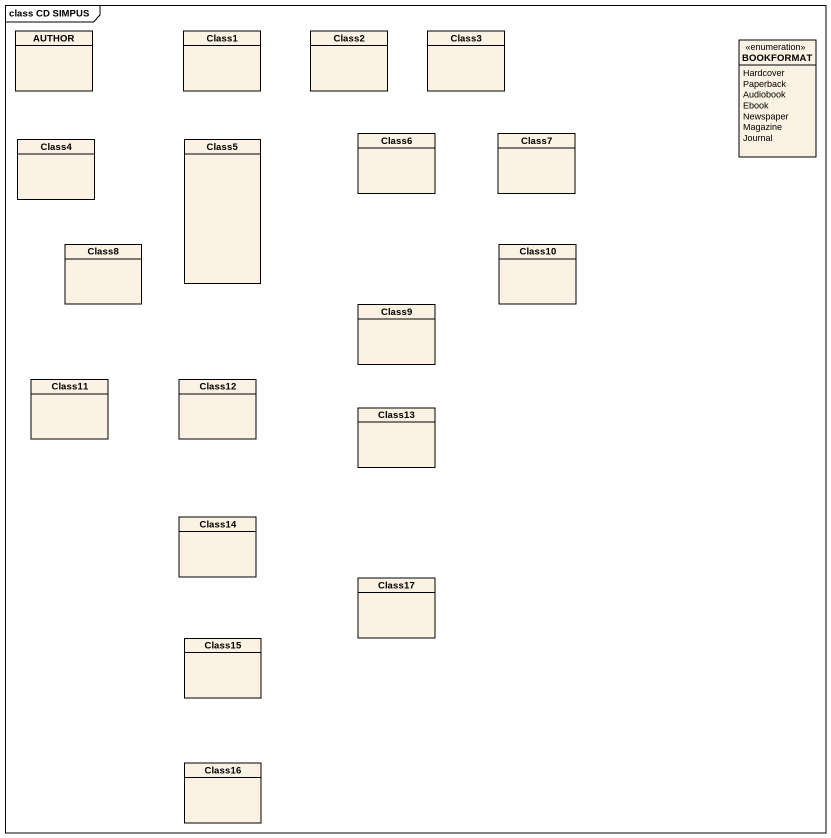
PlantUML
@startuml
mainframe class CD SIMPUS
hide circle
hide empty members
class AUTHOR
class Class1
class Class2
class Class3
enum BOOKFORMAT {
  Hardcover
  Paperback
  Audiobook
  Ebook
  Newspaper
  Magazine
  Journal
}
class Class4
class Class5
class Class6
class Class7
class Class8
class Class10
class Class9
class Class11
class Class12
class Class13
class Class14
class Class17
class Class15
class Class16
@enduml
